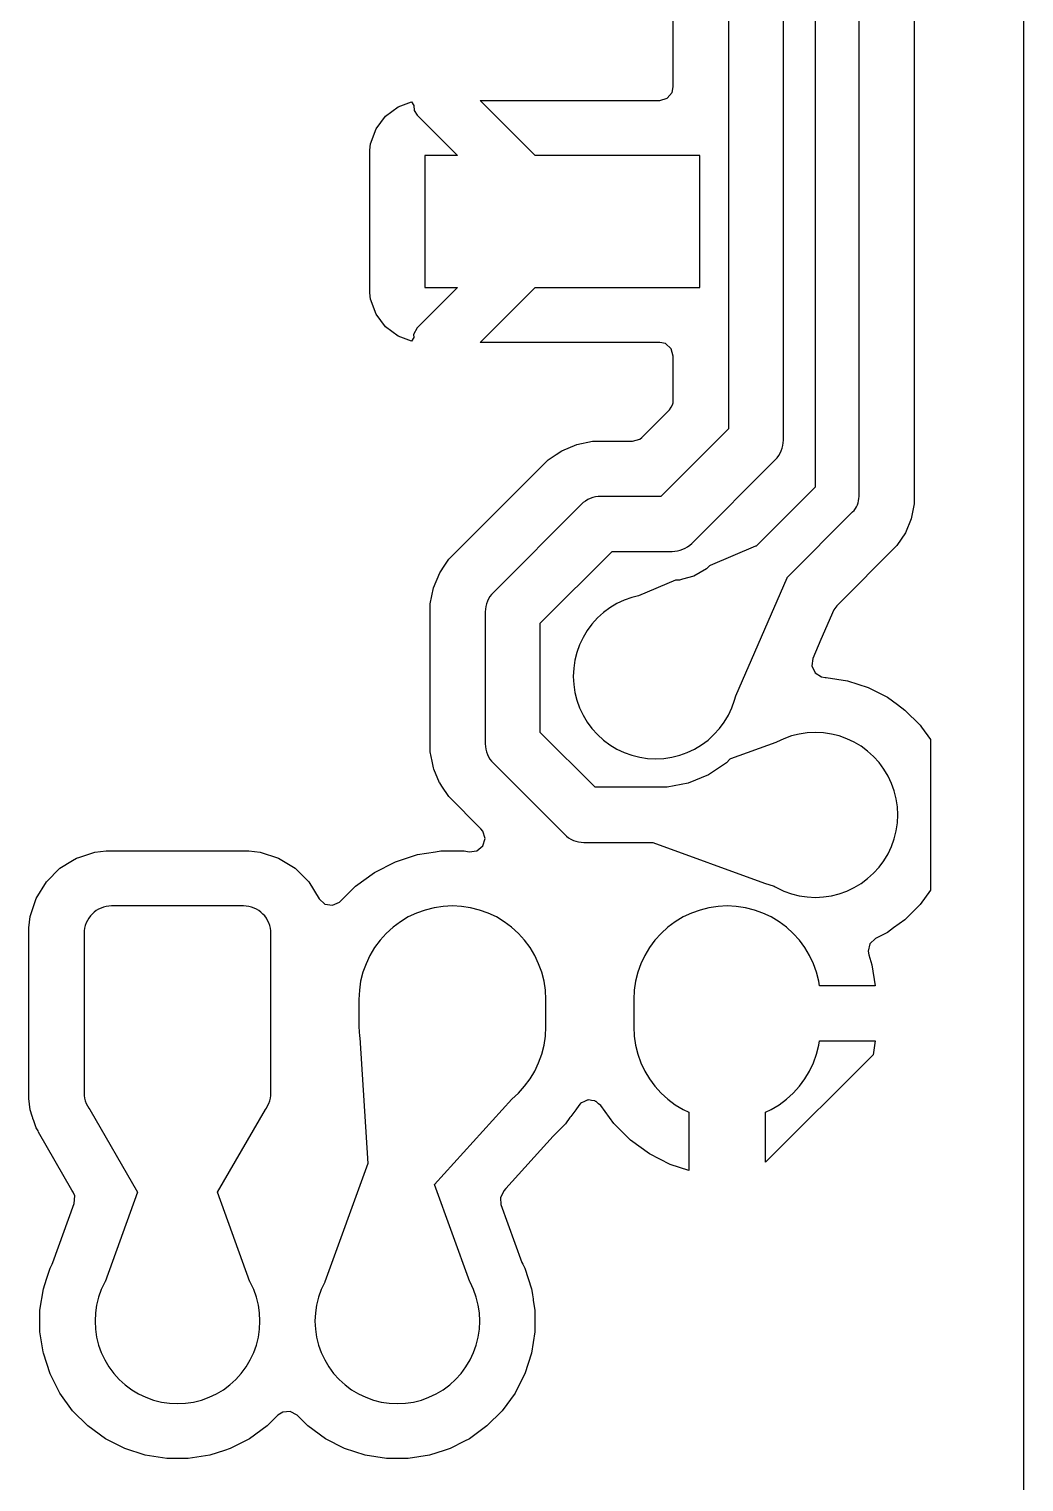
# Model space of a CAD drawing. Header units: metres. Extents: x 0.3 to 99.7, y 0.3 to 59.7.
# Drawn here: x 90.65 to 99.7, y 8.34 to 21.55 of the extents above; entities that cross this region are included whole.
import ezdxf

# ---------------------------------------------------------------- set-up
doc = ezdxf.new("R2010")
doc.units = ezdxf.units.M

msp = doc.modelspace()

# ---------------------------------------------------------------- linework, layer by layer
for points in [[(99.699, 3.803), (99.699, 56.197)], [(98.701, 31.573), (98.701, 17.231), (98.701, 17.231), (98.701, 17.231), (98.701, 17.231), (98.701, 17.231), (98.701, 17.231), (98.701, 17.231), (98.701, 17.231), (98.701, 17.231), (98.701, 17.231), (98.701, 17.231), (98.701, 17.231), (98.701, 17.231), (98.701, 17.231), (98.701, 17.231), (98.701, 17.231), (98.701, 17.231), (98.701, 17.231), (98.701, 17.231), (98.701, 17.231), (98.701, 17.231), (98.701, 17.231), (98.701, 17.231), (98.701, 17.231), (98.701, 17.231), (98.701, 17.231), (98.701, 17.231), (98.701, 17.231), (98.701, 17.231), (98.701, 17.231), (98.701, 17.231), (98.701, 17.231), (98.701, 17.231), (98.701, 17.231), (98.701, 17.231), (98.701, 17.231), (98.701, 17.231), (98.701, 17.231), (98.701, 17.231), (98.674, 17.096), (98.674, 17.096), (98.674, 17.096), (98.674, 17.096), (98.674, 17.096), (98.674, 17.096), (98.674, 17.096), (98.674, 17.096), (98.621, 16.968), (98.621, 16.968), (98.621, 16.968), (98.621, 16.968), (98.621, 16.968), (98.621, 16.968), (98.544, 16.853), (98.544, 16.853), (98.544, 16.853), (98.544, 16.853), (98.544, 16.853), (98.544, 16.853), (98.544, 16.853), (97.996, 16.305), (97.97, 16.267), (97.853, 15.998), (97.778, 15.827), (97.769, 15.758), (97.8, 15.695), (97.859, 15.658), (97.892, 15.654), (97.9, 15.654), (97.9, 15.654), (97.9, 15.654), (97.9, 15.654), (97.9, 15.654), (97.9, 15.654), (98.094, 15.623), (98.094, 15.623), (98.094, 15.623), (98.094, 15.623), (98.094, 15.623), (98.094, 15.623), (98.282, 15.562), (98.282, 15.562), (98.282, 15.562), (98.282, 15.562), (98.282, 15.562), (98.282, 15.562), (98.457, 15.473), (98.457, 15.473), (98.457, 15.473), (98.457, 15.473), (98.457, 15.473), (98.457, 15.473), (98.548, 15.407), (98.616, 15.357), (98.616, 15.357), (98.616, 15.357), (98.616, 15.357), (98.616, 15.357), (98.616, 15.357), (98.616, 15.357), (98.616, 15.357), (98.616, 15.357), (98.616, 15.357), (98.616, 15.357), (98.616, 15.357), (98.616, 15.357), (98.616, 15.357), (98.616, 15.357), (98.616, 15.357), (98.616, 15.357), (98.616, 15.357), (98.616, 15.357), (98.616, 15.357), (98.616, 15.357), (98.616, 15.357), (98.616, 15.357), (98.616, 15.357), (98.616, 15.357), (98.755, 15.218), (98.755, 15.218), (98.755, 15.218), (98.755, 15.218), (98.755, 15.218), (98.755, 15.218), (98.755, 15.218), (98.755, 15.218), (98.755, 15.218), (98.755, 15.218), (98.755, 15.218), (98.755, 15.218), (98.755, 15.218), (98.755, 15.218), (98.755, 15.218), (98.755, 15.218), (98.755, 15.218), (98.755, 15.218), (98.755, 15.218), (98.755, 15.218), (98.755, 15.218), (98.755, 15.218), (98.755, 15.218), (98.755, 15.218), (98.755, 15.218), (98.769, 15.2), (98.85, 15.088), (98.85, 15.088), (98.85, 15.088), (98.85, 15.088), (98.85, 15.088), (98.85, 15.088), (98.85, 15.088), (98.85, 15.088), (98.85, 15.088), (98.85, 15.088), (98.85, 15.088), (98.85, 15.088), (98.85, 15.088), (98.85, 15.088), (98.85, 13.719), (98.85, 13.719), (98.85, 13.719), (98.85, 13.719), (98.85, 13.719), (98.85, 13.719), (98.85, 13.719), (98.85, 13.719), (98.85, 13.719), (98.85, 13.719), (98.85, 13.719), (98.85, 13.719), (98.85, 13.719), (98.85, 13.719), (98.755, 13.589), (98.755, 13.589), (98.755, 13.589), (98.755, 13.589), (98.755, 13.589), (98.755, 13.589), (98.616, 13.45), (98.616, 13.45), (98.616, 13.45), (98.616, 13.45), (98.616, 13.45), (98.616, 13.45), (98.514, 13.375), (98.457, 13.334), (98.457, 13.334), (98.457, 13.334), (98.457, 13.334), (98.457, 13.334), (98.457, 13.334), (98.349, 13.279), (98.299, 13.231), (98.282, 13.163), (98.288, 13.13), (98.317, 13.041), (98.317, 13.041), (98.317, 13.041), (98.317, 13.041), (98.317, 13.041), (98.317, 13.041), (98.347, 12.85), (98.347, 12.85), (98.347, 12.85), (98.347, 12.85), (98.347, 12.85), (98.347, 12.85), (98.347, 12.85), (98.347, 12.85), (98.347, 12.85), (98.347, 12.85), (98.347, 12.85), (98.347, 12.85), (98.347, 12.85), (98.347, 12.85), (98.347, 12.85), (98.347, 12.85), (98.347, 12.85), (98.347, 12.85), (98.347, 12.85), (98.347, 12.85), (98.347, 12.85), (98.347, 12.85), (98.347, 12.85), (98.347, 12.85), (98.347, 12.85), (98.347, 12.85), (98.347, 12.85), (98.347, 12.85), (98.347, 12.85), (98.347, 12.85), (98.347, 12.85), (98.347, 12.85), (98.347, 12.85), (98.347, 12.85), (98.347, 12.85), (98.347, 12.85), (98.347, 12.85), (98.347, 12.85), (97.84, 12.85), (97.84, 12.85), (97.84, 12.85), (97.84, 12.85), (97.84, 12.85), (97.84, 12.85), (97.84, 12.85), (97.84, 12.85), (97.84, 12.85), (97.84, 12.85), (97.84, 12.85), (97.84, 12.85), (97.84, 12.85), (97.84, 12.85), (97.84, 12.85), (97.84, 12.85), (97.84, 12.85), (97.84, 12.85), (97.84, 12.85), (97.84, 12.85), (97.84, 12.85), (97.84, 12.85), (97.84, 12.85), (97.84, 12.85), (97.84, 12.85), (97.84, 12.85), (97.84, 12.85), (97.84, 12.85), (97.84, 12.85), (97.84, 12.85), (97.84, 12.85), (97.84, 12.85), (97.834, 12.891), (97.813, 12.972), (97.785, 13.05), (97.75, 13.126), (97.707, 13.197), (97.657, 13.264), (97.601, 13.326), (97.539, 13.382), (97.472, 13.432), (97.401, 13.475), (97.325, 13.51), (97.247, 13.538), (97.166, 13.559), (97.083, 13.571), (97, 13.575), (96.917, 13.571), (96.834, 13.559), (96.753, 13.538), (96.675, 13.51), (96.599, 13.475), (96.528, 13.432), (96.461, 13.382), (96.399, 13.326), (96.343, 13.264), (96.293, 13.197), (96.25, 13.126), (96.215, 13.05), (96.187, 12.972), (96.166, 12.891), (96.154, 12.808), (96.15, 12.725), (96.15, 12.475), (96.154, 12.392), (96.166, 12.309), (96.187, 12.228), (96.215, 12.15), (96.25, 12.074), (96.293, 12.003), (96.343, 11.936), (96.399, 11.874), (96.461, 11.818), (96.528, 11.768), (96.599, 11.725), (96.65, 11.701), (96.65, 11.701), (96.65, 11.701), (96.65, 11.701), (96.65, 11.701), (96.65, 11.701), (96.65, 11.701), (96.65, 11.701), (96.65, 11.701), (96.65, 11.701), (96.65, 11.701), (96.65, 11.701), (96.65, 11.701), (96.65, 11.701), (96.65, 11.701), (96.65, 11.701), (96.65, 11.701), (96.65, 11.701), (96.65, 11.701), (96.65, 11.701), (96.65, 11.701), (96.65, 11.701), (96.65, 11.701), (96.65, 11.701), (96.65, 11.169), (96.65, 11.169), (96.65, 11.169), (96.65, 11.169), (96.65, 11.169), (96.65, 11.169), (96.65, 11.169), (96.65, 11.169), (96.65, 11.169), (96.65, 11.169), (96.65, 11.169), (96.65, 11.169), (96.65, 11.169), (96.65, 11.169), (96.65, 11.169), (96.65, 11.169), (96.65, 11.169), (96.65, 11.169), (96.65, 11.169), (96.65, 11.169), (96.65, 11.169), (96.65, 11.169), (96.65, 11.169), (96.65, 11.169), (96.65, 11.169), (96.65, 11.169), (96.65, 11.169), (96.65, 11.169), (96.65, 11.169), (96.65, 11.169), (96.65, 11.169), (96.65, 11.169), (96.65, 11.169), (96.65, 11.169), (96.65, 11.169), (96.65, 11.169), (96.65, 11.169), (96.65, 11.169), (96.65, 11.169), (96.65, 11.169), (96.482, 11.224), (96.482, 11.224), (96.482, 11.224), (96.482, 11.224), (96.482, 11.224), (96.482, 11.224), (96.292, 11.32), (96.292, 11.32), (96.292, 11.32), (96.292, 11.32), (96.292, 11.32), (96.292, 11.32), (96.121, 11.445), (96.121, 11.445), (96.121, 11.445), (96.121, 11.445), (96.121, 11.445), (96.121, 11.445), (96.121, 11.445), (96.121, 11.445), (95.97, 11.596), (95.97, 11.596), (95.97, 11.596), (95.97, 11.596), (95.97, 11.596), (95.97, 11.596), (95.851, 11.76), (95.828, 11.777), (95.828, 11.777), (95.828, 11.777), (95.828, 11.777), (95.808, 11.797), (95.801, 11.798), (95.801, 11.798), (95.801, 11.798), (95.801, 11.798), (95.801, 11.798), (95.801, 11.798), (95.801, 11.798), (95.801, 11.798), (95.801, 11.798), (95.801, 11.798), (95.801, 11.798), (95.801, 11.798), (95.795, 11.803), (95.767, 11.805), (95.767, 11.805), (95.767, 11.805), (95.767, 11.805), (95.74, 11.811), (95.733, 11.808), (95.733, 11.808), (95.733, 11.808), (95.733, 11.808), (95.733, 11.808), (95.733, 11.808), (95.733, 11.808), (95.733, 11.808), (95.733, 11.808), (95.733, 11.808), (95.733, 11.808), (95.733, 11.808), (95.726, 11.809), (95.701, 11.796), (95.701, 11.796), (95.701, 11.796), (95.701, 11.796), (95.675, 11.786), (95.667, 11.778), (95.667, 11.778), (95.667, 11.778), (95.667, 11.778), (95.667, 11.778), (95.667, 11.778), (95.667, 11.778), (95.667, 11.778), (95.664, 11.776), (95.65, 11.76), (95.622, 11.722), (95.577, 11.659), (95.577, 11.659), (95.574, 11.656), (95.573, 11.655), (95.573, 11.655), (95.573, 11.655), (95.573, 11.655), (95.573, 11.655), (95.573, 11.655), (95.573, 11.655), (95.573, 11.653), (95.573, 11.653), (95.57, 11.65), (95.53, 11.595), (95.53, 11.595), (95.53, 11.595), (95.53, 11.595), (95.53, 11.595), (95.53, 11.595), (95.422, 11.487), (95.422, 11.487), (95.418, 11.483), (94.986, 11.006), (94.967, 10.985), (94.937, 10.922), (94.942, 10.859), (95.133, 10.332), (95.14, 10.318), (95.159, 10.28), (95.159, 10.28), (95.159, 10.28), (95.159, 10.28), (95.159, 10.28), (95.159, 10.28), (95.159, 10.28), (95.22, 10.093), (95.22, 10.093), (95.22, 10.093), (95.22, 10.093), (95.22, 10.093), (95.22, 10.093), (95.228, 10.042), (95.228, 10.04), (95.228, 10.04), (95.235, 10.003), (95.235, 10.003), (95.235, 10.003), (95.235, 10.003), (95.235, 10.003), (95.235, 10.003), (95.235, 9.999), (95.236, 9.987), (95.236, 9.987), (95.236, 9.987), (95.236, 9.987), (95.236, 9.987), (95.236, 9.987), (95.236, 9.987), (95.236, 9.987), (95.236, 9.987), (95.236, 9.987), (95.236, 9.987), (95.236, 9.987), (95.236, 9.987), (95.236, 9.987), (95.236, 9.987), (95.236, 9.987), (95.236, 9.987), (95.236, 9.987), (95.236, 9.987), (95.236, 9.987), (95.236, 9.987), (95.236, 9.987), (95.236, 9.987), (95.236, 9.987), (95.236, 9.987), (95.236, 9.987), (95.236, 9.987), (95.236, 9.987), (95.236, 9.987), (95.236, 9.987), (95.236, 9.987), (95.236, 9.987), (95.236, 9.987), (95.236, 9.987), (95.236, 9.987), (95.236, 9.987), (95.236, 9.987), (95.236, 9.987), (95.236, 9.987), (95.236, 9.987), (95.236, 9.987), (95.236, 9.987), (95.236, 9.987), (95.236, 9.987), (95.236, 9.987), (95.236, 9.987), (95.236, 9.987), (95.236, 9.987), (95.236, 9.987), (95.236, 9.987), (95.236, 9.987), (95.236, 9.987), (95.251, 9.898), (95.251, 9.898), (95.251, 9.898), (95.251, 9.898), (95.251, 9.898), (95.251, 9.898), (95.251, 9.702), (95.251, 9.702), (95.251, 9.702), (95.251, 9.702), (95.251, 9.702), (95.251, 9.702), (95.22, 9.507), (95.22, 9.507), (95.22, 9.507), (95.22, 9.507), (95.22, 9.507), (95.22, 9.507), (95.159, 9.32), (95.159, 9.32), (95.159, 9.32), (95.159, 9.32), (95.159, 9.32), (95.159, 9.32), (95.093, 9.19), (95.07, 9.145), (95.07, 9.145), (95.07, 9.145), (95.07, 9.145), (95.07, 9.145), (95.07, 9.145), (94.954, 8.985), (94.954, 8.985), (94.954, 8.985), (94.954, 8.985), (94.954, 8.985), (94.954, 8.985), (94.815, 8.846), (94.815, 8.846), (94.815, 8.846), (94.815, 8.846), (94.815, 8.846), (94.815, 8.846), (94.655, 8.73), (94.655, 8.73), (94.655, 8.73), (94.655, 8.73), (94.655, 8.73), (94.655, 8.73), (94.611, 8.708), (94.48, 8.641), (94.48, 8.641), (94.48, 8.641), (94.48, 8.641), (94.48, 8.641), (94.48, 8.641), (94.48, 8.641), (94.48, 8.641), (94.48, 8.641), (94.48, 8.641), (94.48, 8.641), (94.48, 8.641), (94.48, 8.641), (94.48, 8.641), (94.48, 8.641), (94.48, 8.641), (94.48, 8.641), (94.48, 8.641), (94.48, 8.641), (94.48, 8.641), (94.48, 8.641), (94.426, 8.623), (94.293, 8.58), (94.293, 8.58), (94.293, 8.58), (94.293, 8.58), (94.293, 8.58), (94.293, 8.58), (94.098, 8.549), (94.098, 8.549), (94.098, 8.549), (94.098, 8.549), (94.098, 8.549), (94.098, 8.549), (93.902, 8.549), (93.902, 8.549), (93.902, 8.549), (93.902, 8.549), (93.902, 8.549), (93.902, 8.549), (93.707, 8.58), (93.707, 8.58), (93.707, 8.58), (93.707, 8.58), (93.707, 8.58), (93.707, 8.58), (93.52, 8.641), (93.52, 8.641), (93.52, 8.641), (93.52, 8.641), (93.52, 8.641), (93.52, 8.641), (93.345, 8.73), (93.345, 8.73), (93.345, 8.73), (93.345, 8.73), (93.345, 8.73), (93.345, 8.73), (93.185, 8.846), (93.185, 8.846), (93.185, 8.846), (93.185, 8.846), (93.185, 8.846), (93.185, 8.846), (93.088, 8.944), (93.026, 8.977), (92.957, 8.972), (92.912, 8.944), (92.815, 8.846), (92.815, 8.846), (92.815, 8.846), (92.815, 8.846), (92.815, 8.846), (92.815, 8.846), (92.655, 8.73), (92.655, 8.73), (92.655, 8.73), (92.655, 8.73), (92.655, 8.73), (92.655, 8.73), (92.611, 8.708), (92.48, 8.641), (92.48, 8.641), (92.48, 8.641), (92.48, 8.641), (92.48, 8.641), (92.48, 8.641), (92.48, 8.641), (92.48, 8.641), (92.48, 8.641), (92.48, 8.641), (92.48, 8.641), (92.48, 8.641), (92.48, 8.641), (92.48, 8.641), (92.48, 8.641), (92.48, 8.641), (92.48, 8.641), (92.48, 8.641), (92.48, 8.641), (92.48, 8.641), (92.48, 8.641), (92.426, 8.623), (92.293, 8.58), (92.293, 8.58), (92.293, 8.58), (92.293, 8.58), (92.293, 8.58), (92.293, 8.58), (92.098, 8.549), (92.098, 8.549), (92.098, 8.549), (92.098, 8.549), (92.098, 8.549), (92.098, 8.549), (91.902, 8.549), (91.902, 8.549), (91.902, 8.549), (91.902, 8.549), (91.902, 8.549), (91.902, 8.549), (91.707, 8.58), (91.707, 8.58), (91.707, 8.58), (91.707, 8.58), (91.707, 8.58), (91.707, 8.58), (91.52, 8.641), (91.52, 8.641), (91.52, 8.641), (91.52, 8.641), (91.52, 8.641), (91.52, 8.641), (91.345, 8.73), (91.345, 8.73), (91.345, 8.73), (91.345, 8.73), (91.345, 8.73), (91.345, 8.73), (91.185, 8.846), (91.185, 8.846), (91.185, 8.846), (91.185, 8.846), (91.185, 8.846), (91.185, 8.846), (91.046, 8.985), (91.046, 8.985), (91.046, 8.985), (91.046, 8.985), (91.046, 8.985), (91.046, 8.985), (90.93, 9.145), (90.93, 9.145), (90.93, 9.145), (90.93, 9.145), (90.93, 9.145), (90.93, 9.145), (90.841, 9.32), (90.841, 9.32), (90.841, 9.32), (90.841, 9.32), (90.841, 9.32), (90.841, 9.32), (90.78, 9.507), (90.78, 9.507), (90.78, 9.507), (90.78, 9.507), (90.78, 9.507), (90.78, 9.507), (90.778, 9.521), (90.749, 9.702), (90.749, 9.702), (90.749, 9.702), (90.749, 9.702), (90.749, 9.702), (90.749, 9.702), (90.749, 9.898), (90.749, 9.898), (90.749, 9.898), (90.749, 9.898), (90.749, 9.898), (90.749, 9.898), (90.78, 10.093), (90.78, 10.093), (90.78, 10.093), (90.78, 10.093), (90.78, 10.093), (90.78, 10.093), (90.809, 10.181), (90.841, 10.28), (90.841, 10.28), (90.841, 10.28), (90.841, 10.28), (90.841, 10.28), (90.841, 10.28), (90.86, 10.318), (90.867, 10.332), (91.061, 10.868), (91.065, 10.938), (91.052, 10.973), (91.04, 10.992), (90.736, 11.518), (90.736, 11.518), (90.736, 11.518), (90.736, 11.518), (90.732, 11.529), (90.715, 11.556), (90.715, 11.556), (90.715, 11.556), (90.715, 11.556), (90.715, 11.556), (90.715, 11.556), (90.693, 11.622), (90.685, 11.642), (90.685, 11.642), (90.685, 11.642), (90.685, 11.642), (90.683, 11.648), (90.683, 11.648), (90.683, 11.648), (90.683, 11.648), (90.682, 11.653), (90.679, 11.665), (90.66, 11.722), (90.66, 11.722), (90.66, 11.722), (90.66, 11.722), (90.66, 11.722), (90.66, 11.722), (90.649, 11.825), (90.649, 11.825), (90.649, 11.825), (90.649, 11.825), (90.649, 13.28), (90.649, 13.375), (90.649, 13.375), (90.649, 13.375), (90.649, 13.375), (90.66, 13.478), (90.66, 13.478), (90.66, 13.478), (90.66, 13.478), (90.66, 13.478), (90.66, 13.478), (90.715, 13.644), (90.715, 13.644), (90.715, 13.644), (90.715, 13.644), (90.715, 13.644), (90.715, 13.644), (90.807, 13.794), (90.807, 13.794), (90.807, 13.794), (90.807, 13.794), (90.807, 13.794), (90.807, 13.794), (90.931, 13.918), (90.931, 13.918), (90.931, 13.918), (90.931, 13.918), (90.931, 13.918), (90.931, 13.918), (91.045, 13.988), (91.081, 14.01), (91.081, 14.01), (91.081, 14.01), (91.081, 14.01), (91.081, 14.01), (91.081, 14.01), (91.081, 14.01), (91.081, 14.01), (91.081, 14.01), (91.081, 14.01), (91.111, 14.02), (91.247, 14.065), (91.247, 14.065), (91.247, 14.065), (91.247, 14.065), (91.247, 14.065), (91.247, 14.065), (91.247, 14.065), (91.247, 14.065), (91.247, 14.065), (91.247, 14.065), (91.247, 14.065), (91.35, 14.075), (91.35, 14.075), (91.35, 14.075), (91.35, 14.075), (92.65, 14.075), (92.65, 14.075), (92.65, 14.075), (92.65, 14.075), (92.65, 14.075), (92.65, 14.075), (92.65, 14.075), (92.65, 14.075), (92.753, 14.065), (92.753, 14.065), (92.753, 14.065), (92.753, 14.065), (92.753, 14.065), (92.753, 14.065), (92.753, 14.065), (92.753, 14.065), (92.919, 14.01), (92.919, 14.01), (92.919, 14.01), (92.919, 14.01), (92.919, 14.01), (92.919, 14.01), (92.919, 14.01), (92.919, 14.01), (92.919, 14.01), (92.919, 14.01), (93.069, 13.918), (93.069, 13.918), (93.069, 13.918), (93.069, 13.918), (93.069, 13.918), (93.069, 13.918), (93.193, 13.794), (93.193, 13.794), (93.193, 13.794), (93.193, 13.794), (93.193, 13.794), (93.193, 13.794), (93.288, 13.639), (93.34, 13.592), (93.409, 13.581), (93.473, 13.609), (93.481, 13.616), (93.62, 13.755), (93.62, 13.755), (93.62, 13.755), (93.62, 13.755), (93.62, 13.755), (93.62, 13.755), (93.792, 13.88), (93.792, 13.88), (93.792, 13.88), (93.792, 13.88), (93.792, 13.88), (93.792, 13.88), (93.982, 13.977), (93.982, 13.977), (93.982, 13.977), (93.982, 13.977), (93.982, 13.977), (93.982, 13.977), (93.982, 13.977), (93.982, 13.977), (93.982, 13.977), (93.982, 13.977), (93.982, 13.977), (93.982, 13.977), (93.982, 13.977), (93.982, 13.977), (93.982, 13.977), (93.982, 13.977), (93.982, 13.977), (93.982, 13.977), (93.982, 13.977), (93.982, 13.977), (94.184, 14.042), (94.184, 14.042), (94.184, 14.042), (94.184, 14.042), (94.184, 14.042), (94.184, 14.042), (94.184, 14.042), (94.184, 14.042), (94.184, 14.042), (94.184, 14.042), (94.184, 14.042), (94.184, 14.042), (94.184, 14.042), (94.184, 14.042), (94.347, 14.068), (94.394, 14.075), (94.394, 14.075), (94.394, 14.075), (94.394, 14.075), (94.394, 14.075), (94.394, 14.075), (94.606, 14.075), (94.606, 14.075), (94.606, 14.075), (94.606, 14.075), (94.606, 14.075), (94.606, 14.075), (94.653, 14.068), (94.723, 14.077), (94.776, 14.122), (94.797, 14.189), (94.778, 14.256), (94.76, 14.278), (94.467, 14.572), (94.467, 14.572), (94.467, 14.572), (94.467, 14.572), (94.467, 14.572), (94.467, 14.572), (94.404, 14.666), (94.385, 14.695), (94.385, 14.695), (94.385, 14.695), (94.385, 14.695), (94.385, 14.695), (94.385, 14.695), (94.384, 14.696), (94.333, 14.82), (94.328, 14.831), (94.328, 14.831), (94.328, 14.831), (94.328, 14.831), (94.328, 14.831), (94.328, 14.831), (94.316, 14.892), (94.299, 14.976), (94.299, 14.976), (94.299, 14.976), (94.299, 14.976), (94.299, 14.976), (94.299, 14.976), (94.299, 16.324), (94.299, 16.324), (94.299, 16.324), (94.299, 16.324), (94.299, 16.324), (94.299, 16.324), (94.328, 16.469), (94.328, 16.469), (94.328, 16.469), (94.328, 16.469), (94.328, 16.469), (94.328, 16.469), (94.328, 16.469), (94.328, 16.469), (94.328, 16.469), (94.328, 16.469), (94.328, 16.469), (94.328, 16.469), (94.328, 16.469), (94.328, 16.469), (94.328, 16.469), (94.328, 16.469), (94.328, 16.469), (94.328, 16.469), (94.328, 16.469), (94.328, 16.469), (94.328, 16.469), (94.328, 16.469), (94.328, 16.469), (94.328, 16.469), (94.328, 16.469), (94.385, 16.605), (94.385, 16.605), (94.385, 16.605), (94.385, 16.605), (94.385, 16.605), (94.385, 16.605), (94.431, 16.674), (94.431, 16.674), (94.431, 16.674), (94.431, 16.674), (94.431, 16.674), (94.431, 16.674), (94.431, 16.674), (94.431, 16.674), (94.431, 16.674), (94.431, 16.674), (94.431, 16.674), (94.431, 16.674), (94.431, 16.674), (94.431, 16.674), (94.431, 16.674), (94.467, 16.728), (94.467, 16.728), (94.467, 16.728), (94.467, 16.728), (94.467, 16.728), (94.467, 16.728), (95.372, 17.633), (95.372, 17.633), (95.372, 17.633), (95.372, 17.633), (95.372, 17.633), (95.372, 17.633), (95.372, 17.633), (95.372, 17.633), (95.445, 17.682), (95.445, 17.682), (95.445, 17.682), (95.445, 17.682), (95.445, 17.682), (95.445, 17.682), (95.445, 17.682), (95.445, 17.682), (95.445, 17.682), (95.445, 17.682), (95.445, 17.682), (95.445, 17.682), (95.445, 17.682), (95.445, 17.682), (95.445, 17.682), (95.445, 17.682), (95.445, 17.682), (95.445, 17.682), (95.445, 17.682), (95.445, 17.682), (95.445, 17.682), (95.445, 17.682), (95.445, 17.682), (95.445, 17.682), (95.445, 17.682), (95.445, 17.682), (95.445, 17.682), (95.445, 17.682), (95.445, 17.682), (95.445, 17.682), (95.445, 17.682), (95.445, 17.682), (95.445, 17.682), (95.445, 17.682), (95.445, 17.682), (95.445, 17.682), (95.445, 17.682), (95.445, 17.682), (95.445, 17.682), (95.445, 17.682), (95.445, 17.682), (95.445, 17.682), (95.445, 17.682), (95.445, 17.682), (95.445, 17.682), (95.445, 17.682), (95.445, 17.682), (95.495, 17.715), (95.495, 17.715), (95.495, 17.715), (95.495, 17.715), (95.495, 17.715), (95.495, 17.715), (95.631, 17.772), (95.631, 17.772), (95.631, 17.772), (95.631, 17.772), (95.631, 17.772), (95.631, 17.772), (95.631, 17.772), (95.631, 17.772), (95.776, 17.801), (95.776, 17.801), (95.776, 17.801), (95.776, 17.801), (95.776, 17.801), (95.776, 17.801), (96.138, 17.801), (96.205, 17.82), (96.225, 17.837), (96.474, 18.086), (96.489, 18.112), (96.489, 18.112), (96.489, 18.112), (96.489, 18.112), (96.505, 18.138), (96.506, 18.144), (96.506, 18.144), (96.506, 18.144), (96.506, 18.144), (96.506, 18.144), (96.506, 18.144), (96.506, 18.144), (96.506, 18.144), (96.506, 18.144), (96.506, 18.144), (96.508, 18.147), (96.51, 18.173), (96.51, 18.576), (96.491, 18.643), (96.438, 18.689), (96.386, 18.7), (94.754, 18.7), (94.754, 18.7), (94.754, 18.7), (94.754, 18.7), (94.754, 18.7), (94.754, 18.7), (94.754, 18.7), (94.754, 18.7), (94.754, 18.7), (94.754, 18.7), (94.754, 18.7), (94.754, 18.7), (94.754, 18.7), (94.754, 18.7), (94.754, 18.7), (94.754, 18.7), (94.754, 18.7), (94.754, 18.7), (94.754, 18.7), (94.754, 18.7), (94.754, 18.7), (94.754, 18.7), (94.754, 18.7), (94.754, 18.7), (94.754, 18.7), (94.754, 18.7), (94.754, 18.7), (94.754, 18.7), (94.754, 18.7), (94.754, 18.7), (94.754, 18.7), (94.754, 18.7), (94.754, 18.7), (94.754, 18.7), (94.754, 18.7), (94.754, 18.7), (94.754, 18.7), (94.754, 18.7), (94.754, 18.7), (94.754, 18.7), (94.754, 18.7), (94.754, 18.7), (94.754, 18.7), (94.754, 18.7), (94.754, 18.7), (94.754, 18.7), (94.754, 18.7), (94.754, 18.7), (94.754, 18.7), (94.754, 18.7), (94.754, 18.7), (94.754, 18.7), (95.254, 19.2), (95.254, 19.2), (95.254, 19.2), (95.254, 19.2), (95.254, 19.2), (95.254, 19.2), (95.254, 19.2), (95.254, 19.2), (95.254, 19.2), (95.254, 19.2), (95.254, 19.2), (95.254, 19.2), (95.254, 19.2), (95.254, 19.2), (95.254, 19.2), (95.254, 19.2), (95.254, 19.2), (95.254, 19.2), (96.75, 19.2), (96.75, 20.4), (95.254, 20.4), (95.254, 20.4), (95.254, 20.4), (95.254, 20.4), (95.254, 20.4), (95.254, 20.4), (95.254, 20.4), (95.254, 20.4), (95.254, 20.4), (95.254, 20.4), (95.254, 20.4), (95.254, 20.4), (95.254, 20.4), (95.254, 20.4), (95.254, 20.4), (95.254, 20.4), (95.254, 20.4), (95.254, 20.4), (94.754, 20.9), (94.754, 20.9), (94.754, 20.9), (94.754, 20.9), (94.754, 20.9), (94.754, 20.9), (94.754, 20.9), (94.754, 20.9), (94.754, 20.9), (94.754, 20.9), (94.754, 20.9), (94.754, 20.9), (94.754, 20.9), (94.754, 20.9), (94.754, 20.9), (94.754, 20.9), (94.754, 20.9), (94.754, 20.9), (94.754, 20.9), (94.754, 20.9), (94.754, 20.9), (94.754, 20.9), (94.754, 20.9), (94.754, 20.9), (94.754, 20.9), (94.754, 20.9), (94.754, 20.9), (94.754, 20.9), (94.754, 20.9), (94.754, 20.9), (94.754, 20.9), (94.754, 20.9), (94.754, 20.9), (94.754, 20.9), (94.754, 20.9), (94.754, 20.9), (94.754, 20.9), (94.754, 20.9), (94.754, 20.9), (94.754, 20.9), (94.754, 20.9), (94.754, 20.9), (94.754, 20.9), (94.754, 20.9), (94.754, 20.9), (94.754, 20.9), (94.754, 20.9), (94.754, 20.9), (94.754, 20.9), (94.754, 20.9), (96.386, 20.9), (96.454, 20.92), (96.499, 20.972), (96.51, 21.024), (96.51, 21.689)], [(98.2, 17.3), (98.2, 31.504)], [(97.8, 31.421), (97.8, 17.383), (97.8, 17.383), (97.8, 17.383), (97.8, 17.383), (97.8, 17.383), (97.8, 17.383), (97.8, 17.383), (97.8, 17.383), (97.8, 17.383), (97.8, 17.383), (97.8, 17.383), (97.8, 17.383), (97.8, 17.383), (97.8, 17.383), (97.8, 17.383), (97.8, 17.383), (97.8, 17.383), (97.8, 17.383), (97.263, 16.846), (97.263, 16.846), (97.263, 16.846), (97.263, 16.846), (97.263, 16.846), (97.263, 16.846), (97.263, 16.846), (97.263, 16.846), (97.263, 16.846), (97.263, 16.846), (97.263, 16.846), (97.263, 16.846), (97.263, 16.846), (97.263, 16.846), (97.263, 16.846), (97.263, 16.846), (97.263, 16.846), (97.263, 16.846), (97.263, 16.846), (97.263, 16.846), (97.263, 16.846), (97.263, 16.846), (97.263, 16.846), (97.263, 16.846), (97.263, 16.846), (97.263, 16.846), (97.263, 16.846), (97.258, 16.846), (96.844, 16.671), (96.84, 16.668), (96.813, 16.641), (96.813, 16.641), (96.813, 16.641), (96.813, 16.641), (96.813, 16.641), (96.813, 16.641), (96.813, 16.641), (96.813, 16.641), (96.813, 16.641), (96.813, 16.641), (96.697, 16.574), (96.697, 16.574), (96.697, 16.574), (96.697, 16.574), (96.697, 16.574), (96.697, 16.574), (96.697, 16.574), (96.697, 16.574), (96.697, 16.574), (96.697, 16.574), (96.595, 16.547), (96.567, 16.539), (96.567, 16.539), (96.567, 16.539), (96.567, 16.539), (96.567, 16.539), (96.567, 16.539), (96.567, 16.539), (96.567, 16.539), (96.567, 16.539), (96.567, 16.539), (96.567, 16.539), (96.567, 16.539), (96.567, 16.539), (96.535, 16.539), (96.53, 16.539), (96.192, 16.396), (96.192, 16.396), (96.192, 16.396), (96.192, 16.396), (96.192, 16.396), (96.192, 16.396), (96.132, 16.381), (96.063, 16.356), (95.996, 16.325), (95.933, 16.287), (95.874, 16.243), (95.82, 16.194), (95.77, 16.139), (95.726, 16.08), (95.689, 16.017), (95.657, 15.95), (95.632, 15.881), (95.614, 15.81), (95.604, 15.737), (95.6, 15.663), (95.604, 15.59), (95.614, 15.517), (95.632, 15.446), (95.657, 15.376), (95.689, 15.31), (95.726, 15.247), (95.77, 15.188), (95.82, 15.133), (95.874, 15.084), (95.933, 15.04), (95.996, 15.002), (96.063, 14.97), (96.132, 14.946), (96.204, 14.928), (96.276, 14.917), (96.35, 14.913), (96.424, 14.917), (96.496, 14.928), (96.568, 14.946), (96.637, 14.97), (96.704, 15.002), (96.767, 15.04), (96.826, 15.084), (96.88, 15.133), (96.93, 15.188), (96.974, 15.247), (97.011, 15.31), (97.043, 15.376), (97.068, 15.446), (97.078, 15.485), (97.078, 15.485), (97.078, 15.485), (97.078, 15.485), (97.078, 15.485), (97.078, 15.485), (97.545, 16.558), (97.545, 16.562), (97.545, 16.562), (97.545, 16.562), (97.545, 16.562), (97.545, 16.562), (97.545, 16.562), (97.545, 16.562), (97.545, 16.562), (97.545, 16.562), (97.545, 16.562), (97.545, 16.562), (97.545, 16.562), (97.545, 16.562), (97.545, 16.562), (97.545, 16.562), (97.545, 16.562), (97.545, 16.562), (97.545, 16.562), (98.141, 17.159), (98.155, 17.173), (98.166, 17.189), (98.176, 17.206), (98.185, 17.223), (98.191, 17.242), (98.196, 17.261), (98.199, 17.28), (98.2, 17.3)], [(97.438, 17.634), (97.454, 17.652), (97.469, 17.672), (97.482, 17.693), (97.492, 17.715), (97.5, 17.738), (97.506, 17.762), (97.51, 17.786), (97.511, 17.811), (97.511, 31.239)], [(97.011, 31.135), (97.011, 17.915), (97.011, 17.915), (97.011, 17.915), (97.011, 17.915), (97.011, 17.915), (97.011, 17.915), (97.011, 17.915), (97.011, 17.915), (97.011, 17.915), (97.011, 17.915), (97.011, 17.915), (97.011, 17.915), (97.011, 17.915), (97.011, 17.915), (97.011, 17.915), (97.011, 17.915), (97.011, 17.915), (97.011, 17.915), (96.396, 17.3), (96.396, 17.3), (96.396, 17.3), (96.396, 17.3), (96.396, 17.3), (96.396, 17.3), (96.396, 17.3), (96.396, 17.3), (96.396, 17.3), (96.396, 17.3), (96.396, 17.3), (96.396, 17.3), (96.396, 17.3), (96.396, 17.3), (96.396, 17.3), (96.396, 17.3), (96.396, 17.3), (96.396, 17.3), (95.85, 17.3), (95.825, 17.299), (95.801, 17.295), (95.777, 17.289), (95.754, 17.281), (95.732, 17.271), (95.711, 17.258), (95.691, 17.243), (95.673, 17.227), (94.873, 16.427), (94.857, 16.409), (94.842, 16.389), (94.829, 16.368), (94.819, 16.346), (94.811, 16.323), (94.805, 16.299), (94.801, 16.275), (94.8, 16.25), (94.8, 15.05), (94.801, 15.025), (94.805, 15.001), (94.811, 14.977), (94.819, 14.954), (94.829, 14.932), (94.842, 14.911), (94.857, 14.891), (94.873, 14.873), (95.52, 14.227), (95.538, 14.21), (95.558, 14.195), (95.579, 14.183), (95.601, 14.172), (95.624, 14.164), (95.648, 14.158), (95.672, 14.154), (95.697, 14.153), (96.32, 14.153), (96.32, 14.153), (96.32, 14.153), (96.32, 14.153), (96.32, 14.153), (96.32, 14.153), (96.32, 14.153), (96.32, 14.153), (96.32, 14.153), (96.32, 14.153), (96.32, 14.153), (96.32, 14.153), (96.32, 14.153), (96.32, 14.153), (96.324, 14.151), (97.338, 13.783), (97.339, 13.783), (97.339, 13.783), (97.426, 13.754), (97.426, 13.754), (97.426, 13.754), (97.426, 13.754), (97.426, 13.754), (97.426, 13.754), (97.436, 13.749), (97.436, 13.749), (97.436, 13.749), (97.436, 13.749), (97.448, 13.742), (97.515, 13.71), (97.584, 13.686), (97.655, 13.668), (97.728, 13.657), (97.802, 13.653), (97.875, 13.657), (97.948, 13.668), (98.019, 13.686), (98.089, 13.71), (98.155, 13.742), (98.218, 13.78), (98.277, 13.824), (98.332, 13.873), (98.381, 13.928), (98.425, 13.987), (98.463, 14.05), (98.495, 14.116), (98.519, 14.186), (98.537, 14.257), (98.548, 14.33), (98.552, 14.403), (98.548, 14.477), (98.537, 14.55), (98.519, 14.621), (98.495, 14.69), (98.463, 14.757), (98.425, 14.82), (98.381, 14.879), (98.332, 14.934), (98.277, 14.983), (98.218, 15.027), (98.155, 15.065), (98.089, 15.096), (98.019, 15.121), (97.948, 15.139), (97.875, 15.15), (97.802, 15.153), (97.728, 15.15), (97.655, 15.139), (97.584, 15.121), (97.515, 15.096), (97.448, 15.065), (97.444, 15.062), (97.444, 15.062), (97.444, 15.062), (97.444, 15.062), (97.444, 15.062), (97.444, 15.062), (97.029, 14.912), (97.025, 14.909), (96.994, 14.878), (96.994, 14.878), (96.994, 14.878), (96.994, 14.878), (96.994, 14.878), (96.994, 14.878), (96.994, 14.878), (96.994, 14.878), (96.829, 14.768), (96.829, 14.768), (96.829, 14.768), (96.829, 14.768), (96.829, 14.768), (96.829, 14.768), (96.829, 14.768), (96.829, 14.768), (96.829, 14.768), (96.829, 14.768), (96.829, 14.768), (96.645, 14.692), (96.645, 14.692), (96.645, 14.692), (96.645, 14.692), (96.645, 14.692), (96.645, 14.692), (96.453, 14.654), (96.453, 14.654), (96.453, 14.654), (96.453, 14.654), (96.453, 14.654), (96.453, 14.654), (95.8, 14.654), (95.8, 14.654), (95.8, 14.654), (95.8, 14.654), (95.8, 14.654), (95.8, 14.654), (95.8, 14.654), (95.8, 14.654), (95.8, 14.654), (95.8, 14.654), (95.8, 14.654), (95.8, 14.654), (95.8, 14.654), (95.8, 14.654), (95.8, 14.654), (95.8, 14.654), (95.8, 14.654), (95.8, 14.654), (95.3, 15.154), (95.3, 15.154), (95.3, 15.154), (95.3, 15.154), (95.3, 15.154), (95.3, 15.154), (95.3, 15.154), (95.3, 15.154), (95.3, 15.154), (95.3, 15.154), (95.3, 15.154), (95.3, 15.154), (95.3, 15.154), (95.3, 15.154), (95.3, 15.154), (95.3, 15.154), (95.3, 15.154), (95.3, 15.154), (95.3, 16.146), (95.3, 16.146), (95.3, 16.146), (95.3, 16.146), (95.3, 16.146), (95.3, 16.146), (95.3, 16.146), (95.3, 16.146), (95.3, 16.146), (95.3, 16.146), (95.3, 16.146), (95.3, 16.146), (95.3, 16.146), (95.3, 16.146), (95.3, 16.146), (95.3, 16.146), (95.3, 16.146), (95.3, 16.146), (95.954, 16.8), (95.954, 16.8), (95.954, 16.8), (95.954, 16.8), (95.954, 16.8), (95.954, 16.8), (95.954, 16.8), (95.954, 16.8), (95.954, 16.8), (95.954, 16.8), (95.954, 16.8), (95.954, 16.8), (95.954, 16.8), (95.954, 16.8), (95.954, 16.8), (95.954, 16.8), (95.954, 16.8), (95.954, 16.8), (96.5, 16.8), (96.525, 16.801), (96.549, 16.805), (96.573, 16.811), (96.596, 16.819), (96.618, 16.829), (96.639, 16.842), (96.659, 16.857), (96.677, 16.873), (97.438, 17.634)], [(94.546, 20.4), (94.546, 20.4), (94.546, 20.4), (94.546, 20.4), (94.546, 20.4), (94.546, 20.4), (94.546, 20.4), (94.546, 20.4), (94.546, 20.4), (94.546, 20.4), (94.546, 20.4), (94.546, 20.4), (94.546, 20.4), (94.546, 20.4), (94.546, 20.4), (94.546, 20.4), (94.546, 20.4), (94.546, 20.4), (94.546, 20.4), (94.546, 20.4), (94.546, 20.4), (94.546, 20.4), (94.546, 20.4), (94.546, 20.4), (94.546, 20.4), (94.546, 20.4), (94.546, 20.4), (94.546, 20.4), (94.546, 20.4), (94.546, 20.4), (94.546, 20.4), (94.546, 20.4), (94.546, 20.4), (94.546, 20.4), (94.546, 20.4), (94.546, 20.4), (94.546, 20.4), (94.546, 20.4), (94.546, 20.4), (94.546, 20.4), (94.546, 20.4), (94.546, 20.4), (94.546, 20.4), (94.546, 20.4), (94.546, 20.4), (94.546, 20.4), (94.546, 20.4), (94.546, 20.4), (94.546, 20.4), (94.546, 20.4), (94.25, 20.4), (94.25, 19.2), (94.546, 19.2), (94.546, 19.2), (94.546, 19.2), (94.546, 19.2), (94.546, 19.2), (94.546, 19.2), (94.546, 19.2), (94.546, 19.2), (94.546, 19.2), (94.546, 19.2), (94.546, 19.2), (94.546, 19.2), (94.546, 19.2), (94.546, 19.2), (94.546, 19.2), (94.546, 19.2), (94.546, 19.2), (94.546, 19.2), (94.546, 19.2), (94.546, 19.2), (94.546, 19.2), (94.546, 19.2), (94.546, 19.2), (94.546, 19.2), (94.546, 19.2), (94.546, 19.2), (94.546, 19.2), (94.546, 19.2), (94.546, 19.2), (94.546, 19.2), (94.546, 19.2), (94.546, 19.2), (94.546, 19.2), (94.546, 19.2), (94.546, 19.2), (94.546, 19.2), (94.546, 19.2), (94.546, 19.2), (94.546, 19.2), (94.546, 19.2), (94.546, 19.2), (94.546, 19.2), (94.546, 19.2), (94.546, 19.2), (94.546, 19.2), (94.546, 19.2), (94.546, 19.2), (94.546, 19.2), (94.546, 19.2), (94.546, 19.2), (94.181, 18.834), (94.147, 18.773), (94.149, 18.745), (94.149, 18.745), (94.149, 18.745), (94.149, 18.745), (94.149, 18.745), (94.149, 18.745), (94.149, 18.745), (94.149, 18.745), (94.149, 18.745), (94.149, 18.745), (94.149, 18.745), (94.149, 18.745), (94.149, 18.745), (94.149, 18.745), (94.149, 18.745), (94.149, 18.745), (94.128, 18.712), (94.128, 18.712), (94.128, 18.712), (94.128, 18.712), (94.128, 18.712), (94.128, 18.712), (94.128, 18.712), (94.128, 18.712), (94.128, 18.712), (94.128, 18.712), (94.128, 18.712), (94.128, 18.712), (94.128, 18.712), (94.128, 18.712), (94.128, 18.712), (94.128, 18.712), (94.128, 18.712), (94.128, 18.712), (94.128, 18.712), (94.128, 18.712), (94.128, 18.712), (94.128, 18.712), (94.128, 18.712), (94.128, 18.712), (94.128, 18.712), (94.128, 18.712), (94.128, 18.712), (94.128, 18.712), (94.128, 18.712), (94.128, 18.712), (94.008, 18.757), (94.008, 18.757), (94.008, 18.757), (94.008, 18.757), (94.008, 18.757), (94.008, 18.757), (94.008, 18.757), (94.008, 18.757), (94.008, 18.757), (94.008, 18.757), (94.008, 18.757), (93.893, 18.843), (93.893, 18.843), (93.893, 18.843), (93.893, 18.843), (93.893, 18.843), (93.893, 18.843), (93.893, 18.843), (93.893, 18.843), (93.807, 18.958), (93.807, 18.958), (93.807, 18.958), (93.807, 18.958), (93.807, 18.958), (93.807, 18.958), (93.807, 18.958), (93.807, 18.958), (93.807, 18.958), (93.807, 18.958), (93.756, 19.093), (93.756, 19.093), (93.756, 19.093), (93.756, 19.093), (93.756, 19.093), (93.756, 19.093), (93.756, 19.093), (93.756, 19.093), (93.756, 19.093), (93.756, 19.093), (93.75, 19.152), (93.75, 19.152), (93.75, 19.152), (93.75, 19.152), (93.75, 19.152), (93.75, 19.152), (93.75, 19.152), (93.75, 19.152), (93.75, 20.448), (93.75, 20.448), (93.75, 20.448), (93.75, 20.448), (93.75, 20.448), (93.75, 20.448), (93.75, 20.448), (93.75, 20.448), (93.756, 20.507), (93.756, 20.507), (93.756, 20.507), (93.756, 20.507), (93.756, 20.507), (93.756, 20.507), (93.756, 20.507), (93.756, 20.507), (93.756, 20.507), (93.756, 20.507), (93.807, 20.642), (93.807, 20.642), (93.807, 20.642), (93.807, 20.642), (93.807, 20.642), (93.807, 20.642), (93.807, 20.642), (93.807, 20.642), (93.807, 20.642), (93.807, 20.642), (93.893, 20.757), (93.893, 20.757), (93.893, 20.757), (93.893, 20.757), (93.893, 20.757), (93.893, 20.757), (93.893, 20.757), (93.893, 20.757), (94.008, 20.843), (94.008, 20.843), (94.008, 20.843), (94.008, 20.843), (94.008, 20.843), (94.008, 20.843), (94.008, 20.843), (94.008, 20.843), (94.008, 20.843), (94.008, 20.843), (94.128, 20.888), (94.128, 20.888), (94.128, 20.888), (94.128, 20.888), (94.128, 20.888), (94.128, 20.888), (94.128, 20.888), (94.128, 20.888), (94.128, 20.888), (94.128, 20.888), (94.128, 20.888), (94.128, 20.888), (94.128, 20.888), (94.128, 20.888), (94.128, 20.888), (94.128, 20.888), (94.128, 20.888), (94.128, 20.888), (94.128, 20.888), (94.128, 20.888), (94.128, 20.888), (94.128, 20.888), (94.128, 20.888), (94.128, 20.888), (94.128, 20.888), (94.128, 20.888), (94.128, 20.888), (94.128, 20.888), (94.128, 20.888), (94.128, 20.888), (94.149, 20.856), (94.149, 20.856), (94.149, 20.856), (94.149, 20.856), (94.149, 20.856), (94.149, 20.856), (94.149, 20.856), (94.149, 20.856), (94.149, 20.856), (94.149, 20.856), (94.149, 20.856), (94.149, 20.856), (94.152, 20.81), (94.181, 20.766), (94.546, 20.4)], [(92.799, 11.724), (92.799, 11.724), (92.799, 11.724), (92.799, 11.724), (92.808, 11.736), (92.82, 11.757), (92.831, 11.779), (92.839, 11.802), (92.845, 11.826), (92.849, 11.85), (92.85, 11.875), (92.85, 13.325), (92.849, 13.35), (92.845, 13.374), (92.839, 13.398), (92.831, 13.421), (92.82, 13.443), (92.808, 13.464), (92.793, 13.484), (92.777, 13.502), (92.759, 13.518), (92.739, 13.533), (92.718, 13.545), (92.696, 13.556), (92.673, 13.564), (92.649, 13.57), (92.625, 13.574), (92.6, 13.575), (91.4, 13.575), (91.375, 13.574), (91.351, 13.57), (91.327, 13.564), (91.304, 13.556), (91.282, 13.545), (91.261, 13.533), (91.241, 13.518), (91.223, 13.502), (91.207, 13.484), (91.192, 13.464), (91.18, 13.443), (91.169, 13.421), (91.161, 13.398), (91.155, 13.374), (91.151, 13.35), (91.15, 13.325), (91.15, 11.875), (91.151, 11.85), (91.155, 11.826), (91.161, 11.802), (91.169, 11.779), (91.18, 11.757), (91.192, 11.736), (91.201, 11.724), (91.201, 11.724), (91.201, 11.724), (91.201, 11.724), (91.636, 10.972), (91.636, 10.972), (91.636, 10.972), (91.636, 10.972), (91.636, 10.972), (91.636, 10.972), (91.636, 10.972), (91.636, 10.972), (91.636, 10.972), (91.636, 10.972), (91.636, 10.972), (91.636, 10.972), (91.636, 10.972), (91.636, 10.972), (91.636, 10.972), (91.636, 10.972), (91.636, 10.972), (91.636, 10.972), (91.636, 10.972), (91.636, 10.972), (91.341, 10.158), (91.341, 10.158), (91.341, 10.158), (91.341, 10.158), (91.341, 10.158), (91.341, 10.158), (91.339, 10.154), (91.307, 10.087), (91.282, 10.018), (91.264, 9.946), (91.254, 9.874), (91.25, 9.8), (91.254, 9.726), (91.264, 9.654), (91.282, 9.582), (91.307, 9.513), (91.339, 9.446), (91.376, 9.383), (91.42, 9.324), (91.47, 9.27), (91.524, 9.22), (91.583, 9.176), (91.646, 9.139), (91.713, 9.107), (91.782, 9.082), (91.854, 9.064), (91.926, 9.054), (92, 9.05), (92.074, 9.054), (92.146, 9.064), (92.218, 9.082), (92.287, 9.107), (92.354, 9.139), (92.417, 9.176), (92.476, 9.22), (92.53, 9.27), (92.58, 9.324), (92.624, 9.383), (92.661, 9.446), (92.693, 9.513), (92.718, 9.582), (92.736, 9.654), (92.746, 9.726), (92.75, 9.8), (92.746, 9.874), (92.736, 9.946), (92.718, 10.018), (92.693, 10.087), (92.661, 10.154), (92.659, 10.158), (92.659, 10.158), (92.659, 10.158), (92.659, 10.158), (92.659, 10.158), (92.659, 10.158), (92.364, 10.972), (92.364, 10.972), (92.364, 10.972), (92.364, 10.972), (92.364, 10.972), (92.364, 10.972), (92.364, 10.972), (92.364, 10.972), (92.364, 10.972), (92.364, 10.972), (92.364, 10.972), (92.364, 10.972), (92.364, 10.972), (92.364, 10.972), (92.364, 10.972), (92.364, 10.972), (92.364, 10.972), (92.364, 10.972), (92.364, 10.972), (92.364, 10.972), (92.799, 11.724)], [(95.04, 11.819), (95.04, 11.819), (95.04, 11.819), (95.04, 11.819), (95.101, 11.874), (95.157, 11.936), (95.207, 12.003), (95.25, 12.074), (95.285, 12.15), (95.313, 12.228), (95.334, 12.309), (95.346, 12.392), (95.35, 12.475), (95.35, 12.725), (95.346, 12.808), (95.334, 12.891), (95.313, 12.972), (95.285, 13.05), (95.25, 13.126), (95.207, 13.197), (95.157, 13.264), (95.101, 13.326), (95.039, 13.382), (94.972, 13.432), (94.901, 13.475), (94.825, 13.51), (94.747, 13.538), (94.666, 13.559), (94.583, 13.571), (94.5, 13.575), (94.417, 13.571), (94.334, 13.559), (94.253, 13.538), (94.175, 13.51), (94.099, 13.475), (94.028, 13.432), (93.961, 13.382), (93.899, 13.326), (93.843, 13.264), (93.793, 13.197), (93.75, 13.126), (93.715, 13.05), (93.687, 12.972), (93.666, 12.891), (93.654, 12.808), (93.65, 12.725), (93.65, 12.475), (93.654, 12.392), (93.657, 12.375), (93.657, 12.375), (93.657, 12.375), (93.657, 12.375), (93.731, 11.234), (93.731, 11.234), (93.731, 11.234), (93.731, 11.234), (93.731, 11.234), (93.731, 11.234), (93.731, 11.234), (93.731, 11.234), (93.731, 11.234), (93.731, 11.234), (93.341, 10.158), (93.341, 10.158), (93.341, 10.158), (93.341, 10.158), (93.341, 10.158), (93.341, 10.158), (93.339, 10.154), (93.307, 10.087), (93.282, 10.018), (93.264, 9.946), (93.254, 9.874), (93.25, 9.8), (93.254, 9.726), (93.264, 9.654), (93.282, 9.582), (93.307, 9.513), (93.339, 9.446), (93.376, 9.383), (93.42, 9.324), (93.47, 9.27), (93.524, 9.22), (93.583, 9.176), (93.646, 9.139), (93.713, 9.107), (93.782, 9.082), (93.854, 9.064), (93.926, 9.054), (94, 9.05), (94.074, 9.054), (94.146, 9.064), (94.218, 9.082), (94.287, 9.107), (94.354, 9.139), (94.417, 9.176), (94.476, 9.22), (94.53, 9.27), (94.58, 9.324), (94.624, 9.383), (94.661, 9.446), (94.693, 9.513), (94.718, 9.582), (94.736, 9.654), (94.746, 9.726), (94.75, 9.8), (94.746, 9.874), (94.736, 9.946), (94.718, 10.018), (94.693, 10.087), (94.661, 10.154), (94.659, 10.158), (94.659, 10.158), (94.659, 10.158), (94.659, 10.158), (94.659, 10.158), (94.659, 10.158), (94.338, 11.043), (94.338, 11.043), (94.338, 11.043), (94.338, 11.043), (94.338, 11.043), (94.338, 11.043), (94.338, 11.043), (94.338, 11.043), (94.338, 11.043), (94.338, 11.043), (94.338, 11.043), (94.338, 11.043), (94.338, 11.043), (94.338, 11.043), (94.338, 11.043), (94.338, 11.043), (94.338, 11.043), (94.338, 11.043), (94.338, 11.043), (94.338, 11.043), (94.338, 11.043), (94.338, 11.043), (94.338, 11.043), (94.338, 11.043), (95.04, 11.819)], [(98.327, 12.222), (98.327, 12.222), (98.327, 12.222), (98.327, 12.222), (98.327, 12.222), (98.327, 12.222), (98.327, 12.222), (98.327, 12.222), (98.327, 12.222), (98.327, 12.222), (98.327, 12.222), (98.327, 12.222), (98.327, 12.222), (98.327, 12.222), (97.35, 11.245), (97.35, 11.245), (97.35, 11.245), (97.35, 11.245), (97.35, 11.245), (97.35, 11.245), (97.35, 11.245), (97.35, 11.245), (97.35, 11.245), (97.35, 11.245), (97.35, 11.245), (97.35, 11.245), (97.35, 11.245), (97.35, 11.245), (97.35, 11.245), (97.35, 11.245), (97.35, 11.245), (97.35, 11.245), (97.35, 11.245), (97.35, 11.245), (97.35, 11.245), (97.35, 11.245), (97.35, 11.245), (97.35, 11.245), (97.35, 11.245), (97.35, 11.245), (97.35, 11.245), (97.35, 11.245), (97.35, 11.245), (97.35, 11.245), (97.35, 11.245), (97.35, 11.245), (97.35, 11.245), (97.35, 11.245), (97.35, 11.245), (97.35, 11.245), (97.35, 11.245), (97.35, 11.245), (97.35, 11.245), (97.35, 11.245), (97.35, 11.245), (97.35, 11.245), (97.35, 11.245), (97.35, 11.245), (97.35, 11.245), (97.35, 11.245), (97.35, 11.245), (97.35, 11.245), (97.35, 11.245), (97.35, 11.245), (97.35, 11.701), (97.35, 11.701), (97.35, 11.701), (97.35, 11.701), (97.35, 11.701), (97.35, 11.701), (97.35, 11.701), (97.35, 11.701), (97.35, 11.701), (97.35, 11.701), (97.35, 11.701), (97.35, 11.701), (97.35, 11.701), (97.35, 11.701), (97.35, 11.701), (97.35, 11.701), (97.35, 11.701), (97.35, 11.701), (97.35, 11.701), (97.35, 11.701), (97.35, 11.701), (97.35, 11.701), (97.35, 11.701), (97.35, 11.701), (97.401, 11.725), (97.472, 11.768), (97.539, 11.818), (97.601, 11.874), (97.657, 11.936), (97.707, 12.003), (97.75, 12.074), (97.785, 12.15), (97.813, 12.228), (97.834, 12.309), (97.84, 12.35), (97.84, 12.35), (97.84, 12.35), (97.84, 12.35), (97.84, 12.35), (97.84, 12.35), (97.84, 12.35), (97.84, 12.35), (97.84, 12.35), (97.84, 12.35), (97.84, 12.35), (97.84, 12.35), (97.84, 12.35), (97.84, 12.35), (97.84, 12.35), (97.84, 12.35), (97.84, 12.35), (97.84, 12.35), (97.84, 12.35), (97.84, 12.35), (97.84, 12.35), (97.84, 12.35), (97.84, 12.35), (97.84, 12.35), (97.84, 12.35), (97.84, 12.35), (97.84, 12.35), (97.84, 12.35), (97.84, 12.35), (97.84, 12.35), (97.84, 12.35), (97.84, 12.35), (98.347, 12.35), (98.347, 12.35), (98.347, 12.35), (98.347, 12.35), (98.347, 12.35), (98.347, 12.35), (98.347, 12.35), (98.347, 12.35), (98.347, 12.35), (98.347, 12.35), (98.347, 12.35), (98.347, 12.35), (98.347, 12.35), (98.347, 12.35), (98.347, 12.35), (98.347, 12.35), (98.347, 12.35), (98.347, 12.35), (98.347, 12.35), (98.347, 12.35), (98.347, 12.35), (98.347, 12.35), (98.347, 12.35), (98.347, 12.35), (98.347, 12.35), (98.347, 12.35), (98.347, 12.35), (98.347, 12.35), (98.347, 12.35), (98.347, 12.35), (98.347, 12.35), (98.347, 12.35), (98.347, 12.35), (98.347, 12.35), (98.347, 12.35), (98.347, 12.35), (98.347, 12.35), (98.347, 12.35), (98.327, 12.222)]]:
    msp.add_lwpolyline(points)

doc.saveas('drawing.dxf')
